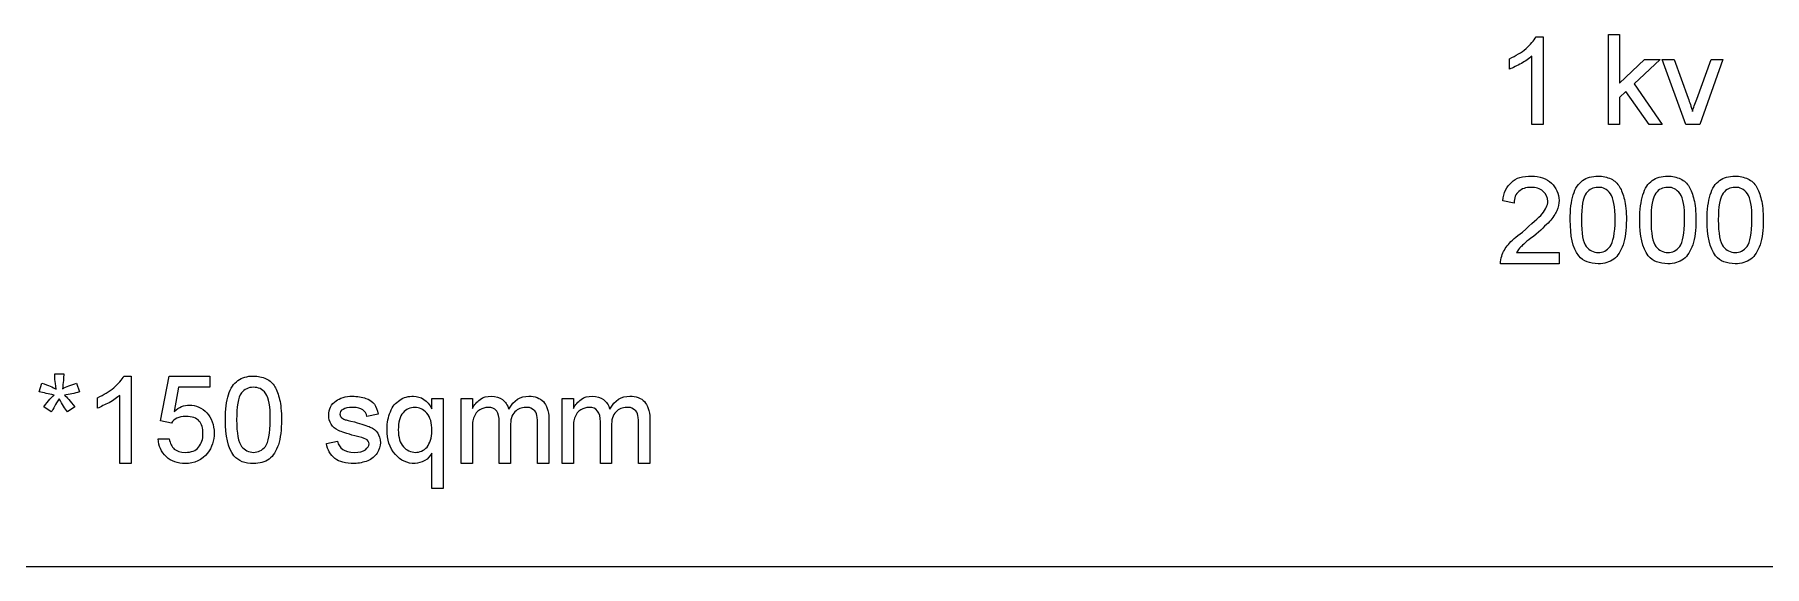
# Model space of a CAD drawing. Header units: millimetres. Extents: x 12 to 286, y 8 to 173.
# Drawn here: x 131.48 to 158.66, y 51.13 to 59.48 of the extents above; entities that cross this region are included whole.
import ezdxf

# ---------------------------------------------------------------- set-up
doc = ezdxf.new("R2010")
doc.units = ezdxf.units.MM
doc.layers.get('0').update_dxf_attribs({"linetype": 'CONTINUOUS'})

msp = doc.modelspace()

# ---------------------------------------------------------------- linework, layer by layer
at = {"color": 0}
for p, q in [((155.073, 59.4431), (155.186, 59.4431)), ((155.186, 59.4431), (155.186, 58.0679)), ((156.21, 58.0679), (156.21, 59.479)), ((156.21, 59.479), (156.387, 59.479)), ((156.387, 59.479), (156.387, 58.7181)), ((154.657, 58.9361), (154.657, 59.0984)), ((155.01, 58.0679), (155.01, 59.14)), ((156.387, 58.7181), (156.779, 59.0903)), ((157.022, 59.0903), (156.613, 58.7043)), ((156.779, 59.0903), (157.022, 59.0903)), ((157.426, 58.0679), (157.056, 59.0903)), ((157.056, 59.0903), (157.243, 59.0903)), ((157.243, 59.0903), (157.466, 58.4786)), ((157.598, 58.4659), (157.823, 59.0903)), ((158.008, 59.0903), (157.645, 58.0679)), ((157.823, 59.0903), (158.008, 59.0903)), ((156.487, 58.5858), (156.387, 58.4895)), ((156.387, 58.4895), (156.387, 58.0679)), ((156.85, 58.0679), (156.487, 58.5858)), ((156.613, 58.7043), (157.056, 58.0679)), ((155.186, 58.0679), (155.01, 58.0679)), ((156.387, 58.0679), (156.21, 58.0679)), ((157.056, 58.0679), (156.85, 58.0679)), ((157.645, 58.0679), (157.426, 58.0679)), ((154.729, 56.8332), (154.553, 56.8674)), ((155.611, 56.5672), (155.611, 56.5672)), ((156.704, 56.5672), (156.704, 56.5672)), ((157.762, 56.5672), (157.762, 56.5672)), ((154.766, 56.0557), (155.435, 56.0557)), ((155.435, 56.0557), (155.435, 55.8793)), ((155.435, 55.8793), (154.517, 55.8793)), ((131.798, 54.1514), (131.939, 54.1514)), ((132.884, 54.1154), (132.997, 54.1154)), ((132.997, 54.1154), (132.997, 52.7403)), ((133.456, 53.4098), (133.597, 54.1154)), ((133.597, 54.1154), (134.232, 54.1154)), ((134.232, 54.1154), (134.232, 53.939)), ((131.55, 53.8688), (131.594, 54.0053)), ((132.141, 54.0053), (132.185, 53.8688)), ((133.74, 53.939), (133.675, 53.5563)), ((134.232, 53.939), (133.74, 53.939)), ((131.741, 53.552), (131.627, 53.6332)), ((132.112, 53.6332), (131.998, 53.552)), ((132.468, 53.6099), (132.468, 53.7725)), ((132.821, 52.7403), (132.821, 53.8124)), ((137.724, 53.6014), (137.724, 53.7626)), ((137.724, 53.7626), (137.9, 53.7626)), ((137.9, 53.7626), (137.9, 52.3515)), ((138.183, 52.7403), (138.183, 53.7626)), ((138.183, 53.7626), (138.359, 53.7626)), ((138.359, 53.7626), (138.359, 53.6056)), ((139.77, 52.7403), (139.77, 53.7626)), ((139.77, 53.7626), (139.947, 53.7626)), ((139.947, 53.7626), (139.947, 53.6056)), ((133.633, 53.3756), (133.456, 53.4098)), ((134.479, 53.4278), (134.479, 53.4278)), ((136.878, 53.516), (136.701, 53.4818)), ((138.782, 52.7403), (138.782, 53.3947)), ((138.958, 53.3259), (138.958, 52.7403)), ((139.383, 52.7403), (139.383, 53.3742)), ((139.56, 53.4515), (139.56, 52.7403)), ((140.37, 52.7403), (140.37, 53.3947)), ((140.546, 53.3259), (140.546, 52.7403)), ((140.971, 52.7403), (140.971, 53.3742)), ((141.147, 53.4515), (141.147, 52.7403)), ((133.42, 53.129), (133.597, 53.129)), ((136.066, 53.0571), (136.242, 53.0931)), ((138.359, 53.2624), (138.359, 52.7403)), ((139.947, 53.2624), (139.947, 52.7403)), ((132.997, 52.7403), (132.821, 52.7403)), ((137.724, 52.3515), (137.724, 52.9043)), ((138.359, 52.7403), (138.183, 52.7403)), ((138.958, 52.7403), (138.782, 52.7403)), ((139.56, 52.7403), (139.383, 52.7403)), ((139.947, 52.7403), (139.77, 52.7403)), ((140.546, 52.7403), (140.37, 52.7403)), ((141.147, 52.7403), (140.971, 52.7403)), ((137.9, 52.3515), (137.724, 52.3515)), ((22.9595, 51.1253), (159.272, 51.1253))]:
    msp.add_line(p, q, dxfattribs=at)
for points in [[(154.657, 59.0984), (154.757, 59.1524), (154.843, 59.1965), (154.916, 59.2596)], [(154.916, 59.2596), (154.987, 59.3245), (155.043, 59.3838), (155.073, 59.4431)], [(154.843, 59.0243), (154.772, 58.995), (154.712, 58.9552), (154.657, 58.9361)], [(155.01, 59.14), (154.967, 59.1083), (154.912, 59.0628), (154.843, 59.0243)], [(157.466, 58.4786), (157.484, 58.4165), (157.512, 58.3434), (157.533, 58.2718)], [(157.533, 58.2718), (157.543, 58.3283), (157.57, 58.3904), (157.598, 58.4659)], [(154.553, 56.8674), (154.564, 56.9944), (154.609, 57.0907), (154.687, 57.1571)], [(154.687, 57.1571), (154.755, 57.2325), (154.871, 57.2562), (155.002, 57.2562)], [(155.002, 57.2562), (155.126, 57.2562), (155.24, 57.2188), (155.317, 57.1458)], [(155.317, 57.1458), (155.386, 57.0742), (155.435, 56.9817), (155.435, 56.8731)], [(155.659, 56.9613), (155.688, 57.0689), (155.742, 57.1391), (155.806, 57.186)], [(155.806, 57.186), (155.864, 57.2325), (155.952, 57.2562), (156.052, 57.2562)], [(156.052, 57.2562), (156.118, 57.2562), (156.19, 57.241), (156.252, 57.2121)], [(156.252, 57.2121), (156.309, 57.186), (156.356, 57.1419), (156.387, 57.0865)], [(156.387, 57.0865), (156.417, 57.041), (156.442, 56.9641), (156.463, 56.8868)], [(156.753, 56.9613), (156.782, 57.0689), (156.834, 57.1391), (156.899, 57.186)], [(156.899, 57.186), (156.959, 57.2325), (157.047, 57.2562), (157.145, 57.2562)], [(157.145, 57.2562), (157.211, 57.2562), (157.284, 57.241), (157.345, 57.2121)], [(157.345, 57.2121), (157.404, 57.186), (157.45, 57.1419), (157.479, 57.0865)], [(157.479, 57.0865), (157.51, 57.041), (157.536, 56.9641), (157.555, 56.8868)], [(157.812, 56.9613), (157.841, 57.0689), (157.893, 57.1391), (157.958, 57.186)], [(157.958, 57.186), (158.017, 57.2325), (158.105, 57.2562), (158.203, 57.2562)], [(158.203, 57.2562), (158.269, 57.2562), (158.342, 57.241), (158.403, 57.2121)], [(158.403, 57.2121), (158.462, 57.186), (158.509, 57.1419), (158.538, 57.0865)], [(158.538, 57.0865), (158.568, 57.041), (158.594, 56.9641), (158.613, 56.8868)], [(154.803, 57.0135), (154.752, 56.9807), (154.729, 56.9101), (154.729, 56.8332)], [(154.998, 57.0798), (154.909, 57.0798), (154.851, 57.0576), (154.803, 57.0135)], [(155.185, 57.0149), (155.126, 57.0675), (155.075, 57.0798), (154.998, 57.0798)], [(155.172, 56.6635), (155.222, 56.7394), (155.258, 56.7944), (155.258, 56.8593)], [(155.258, 56.8593), (155.258, 56.9239), (155.233, 56.9736), (155.185, 57.0149)], [(155.435, 56.8731), (155.435, 56.8276), (155.422, 56.7626), (155.4, 56.7104)], [(155.611, 56.5672), (155.611, 56.7323), (155.626, 56.8579), (155.659, 56.9613)], [(155.862, 56.9902), (155.811, 56.92), (155.787, 56.7725), (155.787, 56.5686)], [(156.049, 57.0798), (155.969, 57.0798), (155.913, 57.0495), (155.862, 56.9902)], [(156.244, 56.9778), (156.184, 57.0562), (156.132, 57.0798), (156.049, 57.0798)], [(156.317, 56.5686), (156.317, 56.7792), (156.291, 56.9101), (156.244, 56.9778)], [(156.463, 56.8868), (156.48, 56.8138), (156.493, 56.7009), (156.493, 56.5672)], [(156.704, 56.5672), (156.704, 56.7323), (156.72, 56.8579), (156.753, 56.9613)], [(156.956, 56.9902), (156.904, 56.92), (156.88, 56.7725), (156.88, 56.5686)], [(157.143, 57.0798), (157.063, 57.0798), (157.006, 57.0495), (156.956, 56.9902)], [(157.337, 56.9778), (157.278, 57.0562), (157.225, 57.0798), (157.143, 57.0798)], [(157.409, 56.5686), (157.409, 56.7792), (157.386, 56.9101), (157.337, 56.9778)], [(157.555, 56.8868), (157.575, 56.8138), (157.585, 56.7009), (157.585, 56.5672)], [(157.762, 56.5672), (157.762, 56.7323), (157.778, 56.8579), (157.812, 56.9613)], [(158.014, 56.9902), (157.962, 56.92), (157.938, 56.7725), (157.938, 56.5686)], [(158.201, 57.0798), (158.122, 57.0798), (158.064, 57.0495), (158.014, 56.9902)], [(158.396, 56.9778), (158.337, 57.0562), (158.283, 57.0798), (158.201, 57.0798)], [(158.467, 56.5686), (158.467, 56.7792), (158.444, 56.9101), (158.396, 56.9778)], [(158.613, 56.8868), (158.633, 56.8138), (158.644, 56.7009), (158.644, 56.5672)], [(154.859, 56.3757), (155.003, 56.5132), (155.115, 56.5976), (155.172, 56.6635)], [(155.286, 56.5408), (155.224, 56.4857), (155.148, 56.4046), (155.031, 56.3065)], [(155.4, 56.7104), (155.377, 56.6621), (155.338, 56.6), (155.286, 56.5408)], [(155.744, 56.0021), (155.645, 56.1329), (155.611, 56.315), (155.611, 56.5672)], [(155.787, 56.5686), (155.787, 56.3577), (155.812, 56.2116), (155.863, 56.1495)], [(156.239, 56.1495), (156.281, 56.2158), (156.317, 56.3506), (156.317, 56.5686)], [(156.493, 56.5672), (156.493, 56.4155), (156.476, 56.279), (156.443, 56.1756)], [(156.837, 56.0021), (156.74, 56.1329), (156.704, 56.315), (156.704, 56.5672)], [(156.88, 56.5686), (156.88, 56.3577), (156.906, 56.2116), (156.957, 56.1495)], [(157.333, 56.1495), (157.375, 56.2158), (157.409, 56.3506), (157.409, 56.5686)], [(157.585, 56.5672), (157.585, 56.4155), (157.569, 56.279), (157.537, 56.1756)], [(157.896, 56.0021), (157.798, 56.1329), (157.762, 56.315), (157.762, 56.5672)], [(157.938, 56.5686), (157.938, 56.3577), (157.964, 56.2116), (158.016, 56.1495)], [(158.392, 56.1495), (158.433, 56.2158), (158.467, 56.3506), (158.467, 56.5686)], [(158.644, 56.5672), (158.644, 56.4155), (158.627, 56.279), (158.596, 56.1756)], [(154.639, 56.1813), (154.682, 56.2448), (154.76, 56.304), (154.859, 56.3757)], [(155.031, 56.3065), (154.922, 56.2377), (154.864, 56.1717), (154.836, 56.1428)], [(154.517, 55.8793), (154.515, 55.9223), (154.521, 55.9608), (154.536, 55.9992)], [(154.536, 55.9992), (154.551, 56.0698), (154.593, 56.1234), (154.639, 56.1813)], [(154.836, 56.1428), (154.807, 56.1206), (154.785, 56.0846), (154.766, 56.0557)], [(156.052, 55.8793), (155.915, 55.8793), (155.819, 55.9209), (155.744, 56.0021)], [(155.863, 56.1495), (155.911, 56.0917), (155.976, 56.0557), (156.052, 56.0557)], [(156.052, 56.0557), (156.121, 56.0557), (156.188, 56.0874), (156.239, 56.1495)], [(156.443, 56.1756), (156.403, 56.0793), (156.362, 55.9978), (156.297, 55.9513)], [(157.145, 55.8793), (157.008, 55.8793), (156.912, 55.9209), (156.837, 56.0021)], [(156.957, 56.1495), (157.006, 56.0917), (157.07, 56.0557), (157.145, 56.0557)], [(157.145, 56.0557), (157.214, 56.0557), (157.282, 56.0874), (157.333, 56.1495)], [(157.537, 56.1756), (157.497, 56.0793), (157.456, 55.9978), (157.391, 55.9513)], [(158.203, 55.8793), (158.067, 55.8793), (157.97, 55.9209), (157.896, 56.0021)], [(158.016, 56.1495), (158.064, 56.0917), (158.128, 56.0557), (158.203, 56.0557)], [(158.203, 56.0557), (158.272, 56.0557), (158.341, 56.0874), (158.392, 56.1495)], [(158.596, 56.1756), (158.556, 56.0793), (158.514, 55.9978), (158.449, 55.9513)], [(156.297, 55.9513), (156.227, 55.9029), (156.15, 55.8793), (156.052, 55.8793)], [(157.391, 55.9513), (157.319, 55.9029), (157.244, 55.8793), (157.145, 55.8793)], [(158.449, 55.9513), (158.378, 55.9029), (158.302, 55.8793), (158.203, 55.8793)], [(131.818, 53.9115), (131.798, 54.0371), (131.798, 54.1087), (131.798, 54.1514)], [(131.939, 54.1514), (131.937, 54.0879), (131.929, 54.0096), (131.917, 53.9129)], [(132.727, 53.9323), (132.796, 53.9983), (132.853, 54.0561), (132.884, 54.1154)], [(134.674, 54.0452), (134.734, 54.0921), (134.822, 54.1154), (134.92, 54.1154)], [(134.92, 54.1154), (134.986, 54.1154), (135.059, 54.1016), (135.12, 54.0727)], [(131.786, 53.8152), (131.695, 53.8371), (131.625, 53.8498), (131.55, 53.8688)], [(131.594, 54.0053), (131.694, 53.9708), (131.771, 53.938), (131.818, 53.9115)], [(131.917, 53.9129), (131.977, 53.9556), (132.057, 53.9764), (132.141, 54.0053)], [(132.185, 53.8688), (132.106, 53.8427), (132.026, 53.8247), (131.948, 53.8152)], [(132.468, 53.7725), (132.567, 53.8247), (132.653, 53.8702), (132.727, 53.9323)], [(134.479, 53.4278), (134.479, 53.5933), (134.495, 53.7185), (134.528, 53.8208)], [(134.528, 53.8208), (134.557, 53.9281), (134.609, 53.9983), (134.674, 54.0452)], [(134.731, 53.8508), (134.679, 53.7806), (134.655, 53.6332), (134.655, 53.4278)], [(134.918, 53.939), (134.838, 53.939), (134.781, 53.9101), (134.731, 53.8508)], [(135.112, 53.8385), (135.053, 53.9157), (135, 53.939), (134.918, 53.939)], [(135.184, 53.4278), (135.184, 53.6402), (135.161, 53.7711), (135.112, 53.8385)], [(135.12, 54.0727), (135.179, 54.0466), (135.225, 54.0011), (135.254, 53.9461)], [(135.254, 53.9461), (135.285, 53.9006), (135.311, 53.8247), (135.33, 53.7464)], [(131.627, 53.6332), (131.699, 53.7326), (131.754, 53.7863), (131.786, 53.8152)], [(131.866, 53.7587), (131.807, 53.6691), (131.776, 53.5989), (131.741, 53.552)], [(131.998, 53.552), (131.953, 53.6028), (131.917, 53.672), (131.866, 53.7587)], [(131.948, 53.8152), (131.984, 53.7877), (132.042, 53.7199), (132.112, 53.6332)], [(132.653, 53.6967), (132.581, 53.6691), (132.523, 53.6293), (132.468, 53.6099)], [(132.821, 53.8124), (132.778, 53.7806), (132.723, 53.7351), (132.653, 53.6967)], [(133.675, 53.5563), (133.748, 53.6332), (133.829, 53.6582), (133.912, 53.6582)], [(133.912, 53.6582), (134.01, 53.6582), (134.113, 53.6166), (134.189, 53.5354)], [(135.33, 53.7464), (135.348, 53.6734), (135.36, 53.5615), (135.36, 53.4278)], [(136.102, 53.498), (136.102, 53.5506), (136.112, 53.5876), (136.132, 53.6279)], [(136.132, 53.6279), (136.143, 53.6773), (136.182, 53.6995), (136.218, 53.7256)], [(136.218, 53.7256), (136.241, 53.7464), (136.281, 53.7626), (136.327, 53.7767)], [(136.327, 53.5905), (136.289, 53.5795), (136.278, 53.5436), (136.278, 53.516)], [(136.327, 53.7767), (136.368, 53.7986), (136.423, 53.7986), (136.475, 53.7986)], [(136.489, 53.6222), (136.401, 53.6222), (136.358, 53.6113), (136.327, 53.5905)], [(136.475, 53.7986), (136.548, 53.7986), (136.624, 53.7877), (136.685, 53.764)], [(136.638, 53.5852), (136.601, 53.6099), (136.553, 53.6222), (136.489, 53.6222)], [(136.701, 53.4818), (136.694, 53.5259), (136.672, 53.5601), (136.638, 53.5852)], [(136.685, 53.764), (136.738, 53.7531), (136.79, 53.7104), (136.819, 53.672)], [(136.819, 53.672), (136.843, 53.6402), (136.867, 53.5809), (136.878, 53.516)], [(137.018, 53.279), (137.018, 53.3894), (137.036, 53.4719), (137.071, 53.552)], [(137.071, 53.552), (137.1, 53.6444), (137.155, 53.6938), (137.22, 53.7351)], [(137.22, 53.7351), (137.277, 53.7863), (137.357, 53.7986), (137.436, 53.7986)], [(137.454, 53.6222), (137.378, 53.6222), (137.32, 53.5933), (137.27, 53.5368)], [(137.436, 53.7986), (137.549, 53.7986), (137.654, 53.7326), (137.724, 53.6014)], [(137.644, 53.5298), (137.582, 53.5989), (137.527, 53.6222), (137.454, 53.6222)], [(138.359, 53.6056), (138.389, 53.6691), (138.431, 53.7104), (138.482, 53.7464)], [(138.475, 53.5838), (138.431, 53.5601), (138.405, 53.5217), (138.387, 53.4734)], [(138.606, 53.6222), (138.559, 53.6222), (138.515, 53.6099), (138.475, 53.5838)], [(138.482, 53.7464), (138.527, 53.7863), (138.591, 53.7986), (138.655, 53.7986)], [(138.741, 53.5658), (138.704, 53.6099), (138.669, 53.6222), (138.606, 53.6222)], [(138.655, 53.7986), (138.723, 53.7986), (138.788, 53.7806), (138.833, 53.745)], [(138.782, 53.3947), (138.782, 53.4762), (138.768, 53.527), (138.741, 53.5658)], [(138.833, 53.745), (138.875, 53.7146), (138.913, 53.6582), (138.931, 53.5933)], [(138.931, 53.5933), (139.01, 53.7393), (139.117, 53.7986), (139.245, 53.7986)], [(139.029, 53.552), (138.971, 53.5037), (138.958, 53.4293), (138.958, 53.3259)], [(139.204, 53.6222), (139.123, 53.6222), (139.076, 53.5989), (139.029, 53.552)], [(139.306, 53.5947), (139.267, 53.6222), (139.242, 53.6222), (139.204, 53.6222)], [(139.245, 53.7986), (139.344, 53.7986), (139.423, 53.7697), (139.477, 53.7132)], [(139.367, 53.5217), (139.349, 53.5615), (139.335, 53.5767), (139.306, 53.5947)], [(139.477, 53.7132), (139.524, 53.6607), (139.56, 53.5686), (139.56, 53.4515)], [(139.947, 53.6056), (139.977, 53.6691), (140.018, 53.7104), (140.069, 53.7464)], [(140.062, 53.5838), (140.018, 53.5601), (139.992, 53.5217), (139.974, 53.4734)], [(140.193, 53.6222), (140.147, 53.6222), (140.103, 53.6099), (140.062, 53.5838)], [(140.069, 53.7464), (140.115, 53.7863), (140.178, 53.7986), (140.243, 53.7986)], [(140.328, 53.5658), (140.291, 53.6099), (140.257, 53.6222), (140.193, 53.6222)], [(140.243, 53.7986), (140.31, 53.7986), (140.375, 53.7806), (140.421, 53.745)], [(140.37, 53.3947), (140.37, 53.4762), (140.356, 53.527), (140.328, 53.5658)], [(140.421, 53.745), (140.462, 53.7146), (140.501, 53.6582), (140.518, 53.5933)], [(140.518, 53.5933), (140.597, 53.7393), (140.705, 53.7986), (140.833, 53.7986)], [(140.617, 53.552), (140.559, 53.5037), (140.546, 53.4293), (140.546, 53.3259)], [(140.791, 53.6222), (140.71, 53.6222), (140.663, 53.5989), (140.617, 53.552)], [(140.893, 53.5947), (140.855, 53.6222), (140.83, 53.6222), (140.791, 53.6222)], [(140.833, 53.7986), (140.932, 53.7986), (141.011, 53.7697), (141.064, 53.7132)], [(140.954, 53.5217), (140.936, 53.5615), (140.922, 53.5767), (140.893, 53.5947)], [(141.064, 53.7132), (141.111, 53.6607), (141.147, 53.5686), (141.147, 53.4515)], [(133.717, 53.4515), (133.678, 53.4416), (133.654, 53.406), (133.633, 53.3756)], [(133.86, 53.4818), (133.794, 53.4818), (133.751, 53.4705), (133.717, 53.4515)], [(134.065, 53.4088), (134.022, 53.4568), (133.956, 53.4818), (133.86, 53.4818)], [(134.126, 53.2088), (134.126, 53.3012), (134.107, 53.3605), (134.065, 53.4088)], [(134.189, 53.5354), (134.255, 53.4596), (134.302, 53.3481), (134.302, 53.2197)], [(134.612, 52.8616), (134.515, 52.9925), (134.479, 53.1742), (134.479, 53.4278)], [(134.655, 53.4278), (134.655, 53.2172), (134.681, 53.0722), (134.731, 53.0105)], [(135.108, 53.0105), (135.15, 53.0765), (135.184, 53.2116), (135.184, 53.4278)], [(135.36, 53.4278), (135.36, 53.2765), (135.344, 53.1386), (135.312, 53.0366)], [(136.14, 53.359), (136.113, 53.406), (136.102, 53.4472), (136.102, 53.498)], [(136.255, 53.2599), (136.201, 53.2874), (136.167, 53.3164), (136.14, 53.359)], [(136.278, 53.516), (136.278, 53.498), (136.285, 53.4818), (136.299, 53.4666)], [(136.299, 53.4666), (136.305, 53.4568), (136.332, 53.4388), (136.361, 53.4293)], [(136.361, 53.4293), (136.373, 53.4293), (136.426, 53.4127), (136.507, 53.3936)], [(136.507, 53.3936), (136.617, 53.3658), (136.707, 53.3329), (136.755, 53.3121)], [(136.755, 53.3121), (136.798, 53.2998), (136.843, 53.2599), (136.871, 53.2197)], [(137.149, 52.8835), (137.054, 52.9911), (137.018, 53.111), (137.018, 53.279)], [(137.27, 53.5368), (137.218, 53.4843), (137.195, 53.3908), (137.195, 53.2694)], [(137.724, 53.2557), (137.724, 53.3823), (137.698, 53.4691), (137.644, 53.5298)], [(138.387, 53.4734), (138.359, 53.4264), (138.359, 53.3548), (138.359, 53.2624)], [(139.383, 53.3742), (139.383, 53.443), (139.378, 53.4928), (139.367, 53.5217)], [(139.974, 53.4734), (139.947, 53.4264), (139.947, 53.3548), (139.947, 53.2624)], [(140.971, 53.3742), (140.971, 53.443), (140.965, 53.4928), (140.954, 53.5217)], [(133.551, 52.8465), (133.467, 52.929), (133.431, 53.0119), (133.42, 53.129)], [(133.597, 53.129), (133.609, 53.0585), (133.635, 53.0049), (133.675, 52.9689)], [(134.058, 52.9967), (134.102, 53.0585), (134.126, 53.1206), (134.126, 53.2088)], [(134.302, 53.2197), (134.302, 53.1026), (134.268, 52.9925), (134.197, 52.9043)], [(134.731, 53.0105), (134.781, 52.9527), (134.845, 52.9167), (134.92, 52.9167)], [(134.92, 52.9167), (134.989, 52.9167), (135.057, 52.9484), (135.108, 53.0105)], [(135.312, 53.0366), (135.272, 52.9399), (135.231, 52.8574), (135.166, 52.8105)], [(136.2, 52.8204), (136.121, 52.8821), (136.085, 52.9527), (136.066, 53.0571)], [(136.242, 53.0931), (136.252, 53.0366), (136.278, 52.9925), (136.323, 52.9622)], [(136.513, 53.1742), (136.385, 53.2158), (136.306, 53.2349), (136.255, 53.2599)], [(136.685, 53.1262), (136.653, 53.14), (136.602, 53.1551), (136.513, 53.1742)], [(136.68, 52.9565), (136.712, 52.9939), (136.737, 53.0144), (136.737, 53.0504)], [(136.737, 53.0504), (136.737, 53.0849), (136.719, 53.1068), (136.685, 53.1262)], [(136.914, 53.0684), (136.914, 53.0186), (136.896, 52.9551), (136.863, 52.9029)], [(136.871, 53.2197), (136.889, 53.1841), (136.914, 53.129), (136.914, 53.0684)], [(137.195, 53.2694), (137.195, 53.1509), (137.222, 53.0627), (137.275, 53.0049)], [(137.275, 53.0049), (137.324, 52.9527), (137.39, 52.9167), (137.465, 52.9167)], [(137.648, 53.0006), (137.69, 53.0627), (137.724, 53.1414), (137.724, 53.2557)], [(133.847, 52.7403), (133.725, 52.7403), (133.628, 52.7763), (133.551, 52.8465)], [(133.675, 52.9689), (133.712, 52.9399), (133.773, 52.9167), (133.849, 52.9167)], [(134.197, 52.9043), (134.112, 52.7981), (133.995, 52.7403), (133.847, 52.7403)], [(133.849, 52.9167), (133.943, 52.9167), (134.014, 52.9428), (134.058, 52.9967)], [(134.92, 52.7403), (134.783, 52.7403), (134.687, 52.7801), (134.612, 52.8616)], [(135.166, 52.8105), (135.094, 52.7636), (135.019, 52.7403), (134.92, 52.7403)], [(136.503, 52.7403), (136.365, 52.7403), (136.269, 52.7664), (136.2, 52.8204)], [(136.323, 52.9622), (136.362, 52.9399), (136.426, 52.9167), (136.504, 52.9167)], [(136.717, 52.783), (136.649, 52.7636), (136.581, 52.7403), (136.503, 52.7403)], [(136.504, 52.9167), (136.579, 52.9167), (136.641, 52.9304), (136.68, 52.9565)], [(136.863, 52.9029), (136.823, 52.856), (136.78, 52.8105), (136.717, 52.783)], [(137.459, 52.7403), (137.333, 52.7403), (137.236, 52.7886), (137.149, 52.8835)], [(137.612, 52.7872), (137.554, 52.7636), (137.513, 52.7403), (137.459, 52.7403)], [(137.465, 52.9167), (137.528, 52.9167), (137.597, 52.9442), (137.648, 53.0006)], [(137.724, 52.9043), (137.698, 52.8616), (137.661, 52.8175), (137.612, 52.7872)]]:
    msp.add_open_spline(points, degree=3, dxfattribs=at)

doc.saveas('drawing.dxf')
